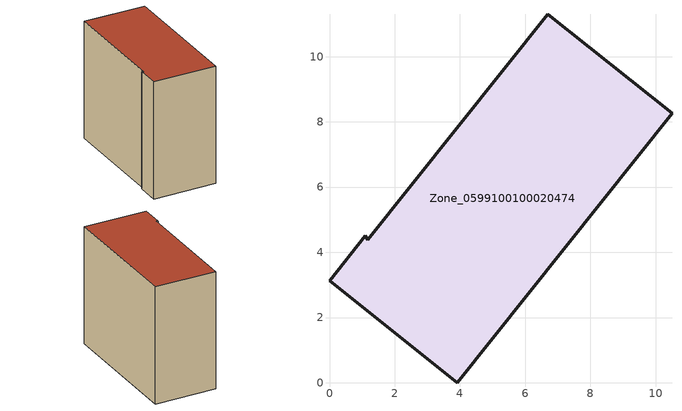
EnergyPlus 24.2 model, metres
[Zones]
Zone_0599100100020474
 floor ground (C_G): 6.68,11.3 10.5,8.26 3.92,0 0,3.12 1.1,4.5 1.17,4.39 z0.49
 wall outside (C_F): 3.92,0 10.5,8.26 6.68,11.3 1.17,4.39 1.1,4.5 0,3.12 3.92,0 z0.49:9.81
 roof outside (C_R): 10.5,8.26 6.68,11.3 1.17,4.39 1.1,4.5 0,3.12 3.92,0 z9.81
[BUILDING]
Pand.0599100100020474: North Axis=0; Terrain=City; Loads Convergence Tolerance Value=0.04; Temperature Convergence Tolerance Value=0.4; Solar Distribution=FullExterior; Maximum Number of Warmup Days=25; Minimum Number of Warmup Days=1
[Site:Location]
Rotterdam.The.Hague.AP_ZH_NLD Design_Conditions: Latitude=51.96; Longitude=4.45; Time Zone=1; Elevation=-4.5
[SITE:GROUNDTEMPERATURE:BUILDINGSURFACE]
18, 18, 18, 18, 18, 18, 18, 18, 18, 18, 18, 18
[MATERIAL] Thermal Absorptance=0.9; Solar Absorptance=0.7; Visible Absorptance=0.7
Name | Roughness | Thickness | Conductivity | Density | Specific Heat
G.TC.2015-2018 | MediumSmooth | 0.15 | 0.0428571 | 540 | 1210
F.TC.2015-2018 | Rough | 0.3 | 0.0666667 | 1920 | 840
R.TC.2015-2018 | MediumRough | 0.2 | 0.0333333 | 1500 | 1000
[CONSTRUCTION]
C_G: G.TC.2015-2018
C_F: F.TC.2015-2018
C_R: R.TC.2015-2018
[ZONE]
Zone_0599100100020474: Type=1; Multiplier=1; Ceiling Height=Autocalculate; Volume=Autocalculate; Floor Area=autocalculate; Part of Total Floor Area=Yes
[ZONEINFILTRATION:DESIGNFLOWRATE]
Infil_Zone_0599100100020474: Zone or ZoneList or Space or SpaceList=Zone_0599100100020474; Schedule=AlwaysOn; Design Flow Rate Calculation Method=Flow/Area; Flow Rate per Floor Area=0.0015; Constant Term Coefficient=1; Temperature Term Coefficient=0; Velocity Term Coefficient=0; Velocity Squared Term Coefficient=0
[HVACTEMPLATE:ZONE:IDEALLOADSAIRSYSTEM]
Zone_0599100100020474: Maximum Heating Supply Air Temperature=50; Minimum Cooling Supply Air Temperature=13; Maximum Heating Supply Air Humidity Ratio=0.0156; Minimum Cooling Supply Air Humidity Ratio=0.0077; Heating Limit=NoLimit; Cooling Limit=NoLimit; Dehumidification Control Type=ConstantSensibleHeatRatio; Cooling Sensible Heat Ratio=0.7; Dehumidification Setpoint=60; Humidification Control Type=None; Humidification Setpoint=30; Outdoor Air Method=None; Outdoor Air Flow Rate per Person=0.00944; Outdoor Air Flow Rate per Zone Floor Area=0; Outdoor Air Flow Rate per Zone=0; Demand Controlled Ventilation Type=None; Outdoor Air Economizer Type=NoEconomizer; Heat Recovery Type=None; Sensible Heat Recovery Effectiveness=0.7; Latent Heat Recovery Effectiveness=0.65
[ZONECONTROL:THERMOSTAT]
ThermostatControl_Zone_0599100100020474: Zone or ZoneList=Zone_0599100100020474; Control Type Schedule=DualSetpointControlType; Control 1=Thermostat_Zone_0599100100020474; Temperature Difference Between Cutout And Setpoint=0
[THERMOSTATSETPOINT:DUALSETPOINT]
Thermostat_Zone_0599100100020474: Heating Setpoint Temperature Schedule=HeatingSetpoint_Zone_0599100100020474; Cooling Setpoint Temperature Schedule=CoolingSetpoint_Zone_0599100100020474
[SCHEDULE:COMPACT]
HeatingSetpoint_Zone_0599100100020474: Through: 12/31, For: AllDays, Until: 24:00, 21
CoolingSetpoint_Zone_0599100100020474: Through: 12/31, For: AllDays, Until: 24:00, 24
DualSetpointControlType: Through: 12/31, For: AllDays, Until: 24:00, 4
AlwaysOn: Through: 12/31, For: AllDays, Until: 24:00, 1
